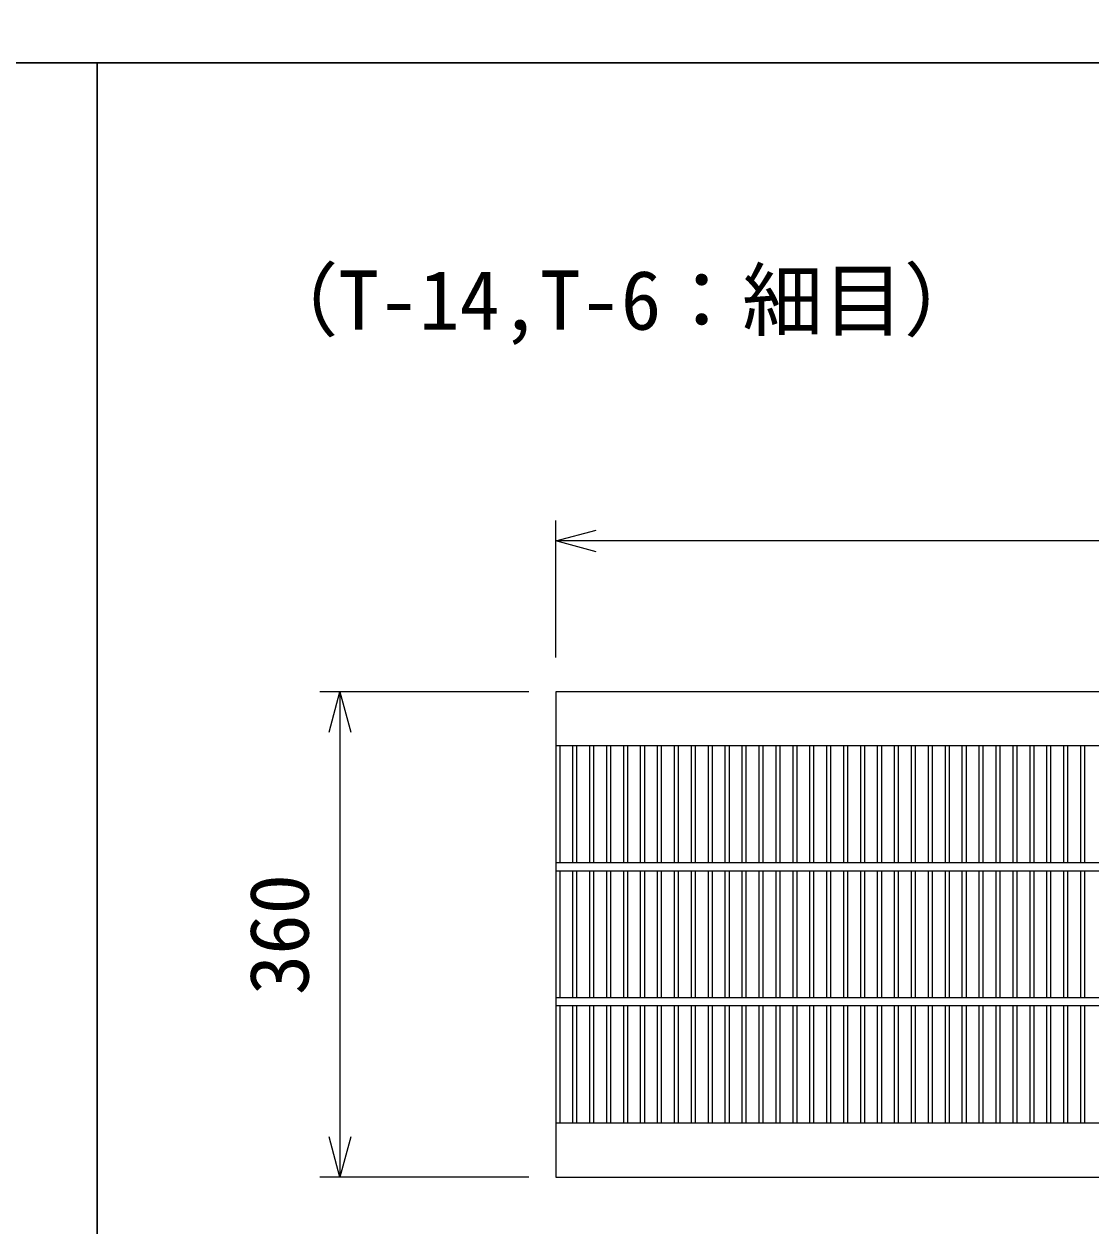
# Model space of a CAD drawing. Units: millimetres, scale not verified. Extents: x -25200 to 25200, y -8910 to 8910.
# Drawn here: x -15671 to -14879, y -2641 to -1750 of the extents above; entities that cross this region are included whole.
import ezdxf
from ezdxf.enums import TextEntityAlignment as Align

# ---------------------------------------------------------------- set-up
doc = ezdxf.new("R2010")
doc.units = ezdxf.units.MM
doc.header["$LTSCALE"] = 30
for name, color, linetype, lineweight in [('0-0_DIM', 7, 'Continuous', 25), ('0-2_HATCH', 6, 'Continuous', 25), ('0-6_TXT', 7, 'Continuous', 25)]:
    doc.layers.add(name, color=color, linetype=linetype, lineweight=lineweight)
doc.styles.add('ＭＳ ゴシック', font='')
doc.styles.get('ＭＳ ゴシック').set_extended_font_data('MS Gothic')

msp = doc.modelspace()

# ---------------------------------------------------------------- linework, layer by layer
at = {"layer": '0-0_DIM'}
for p, q in [((-15276.52, -2219.78), (-15276.52, -2118.19)), ((-14281.52, -2133.19), (-15276.52, -2133.19)), ((-15296.52, -2245.01), (-15451.52, -2245.01)), ((-15436.52, -2245.01), (-15436.52, -2605.01)), ((-15296.52, -2605.01), (-15451.52, -2605.01))]:
    msp.add_line(p, q, dxfattribs=at)
for points in [[(-15246.52, -2141.23), (-15276.52, -2133.19), (-15246.52, -2125.16)], [(-15444.56, -2275.01), (-15436.52, -2245.01), (-15428.48, -2275.01)], [(-15428.48, -2575.01), (-15436.52, -2605.01), (-15444.56, -2575.01)]]:
    msp.add_lwpolyline(points, dxfattribs=at)
at = {"layer": '0-2_HATCH'}
for p, q in [((-15276.52, -2285.01), (-14281.52, -2285.01)), ((-15273.52, -2285.01), (-15273.52, -2372.01)), ((-15263.96, -2285.01), (-15263.96, -2372.01)), ((-15260.96, -2285.01), (-15260.96, -2372.01)), ((-15251.41, -2285.01), (-15251.41, -2372.01)), ((-15248.41, -2285.01), (-15248.41, -2372.01)), ((-15238.85, -2285.01), (-15238.85, -2372.01)), ((-15235.85, -2285.01), (-15235.85, -2372.01)), ((-15226.29, -2285.01), (-15226.29, -2372.01)), ((-15223.29, -2285.01), (-15223.29, -2372.01)), ((-15213.73, -2285.01), (-15213.73, -2372.01)), ((-15210.73, -2285.01), (-15210.73, -2372.01)), ((-15201.18, -2285.01), (-15201.18, -2372.01)), ((-15198.18, -2285.01), (-15198.18, -2372.01)), ((-15188.62, -2285.01), (-15188.62, -2372.01)), ((-15185.62, -2285.01), (-15185.62, -2372.01)), ((-15176.06, -2285.01), (-15176.06, -2372.01)), ((-15173.06, -2285.01), (-15173.06, -2372.01)), ((-15163.51, -2285.01), (-15163.51, -2372.01)), ((-15160.51, -2285.01), (-15160.51, -2372.01)), ((-15150.95, -2285.01), (-15150.95, -2372.01)), ((-15147.95, -2285.01), (-15147.95, -2372.01)), ((-15138.39, -2285.01), (-15138.39, -2372.01)), ((-15135.39, -2285.01), (-15135.39, -2372.01)), ((-15125.84, -2285.01), (-15125.84, -2372.01)), ((-15122.84, -2285.01), (-15122.84, -2372.01)), ((-15113.28, -2285.01), (-15113.28, -2372.01)), ((-15110.28, -2285.01), (-15110.28, -2372.01)), ((-15100.72, -2285.01), (-15100.72, -2372.01)), ((-15097.72, -2285.01), (-15097.72, -2372.01)), ((-15088.17, -2285.01), (-15088.17, -2372.01)), ((-15085.17, -2285.01), (-15085.17, -2372.01)), ((-15075.61, -2285.01), (-15075.61, -2372.01)), ((-15072.61, -2285.01), (-15072.61, -2372.01)), ((-15063.05, -2285.01), (-15063.05, -2372.01)), ((-15060.05, -2285.01), (-15060.05, -2372.01)), ((-15050.49, -2285.01), (-15050.49, -2372.01)), ((-15047.49, -2285.01), (-15047.49, -2372.01)), ((-15037.94, -2285.01), (-15037.94, -2372.01)), ((-15034.94, -2285.01), (-15034.94, -2372.01)), ((-15025.38, -2285.01), (-15025.38, -2372.01)), ((-15022.38, -2285.01), (-15022.38, -2372.01)), ((-15012.82, -2285.01), (-15012.82, -2372.01)), ((-15009.82, -2285.01), (-15009.82, -2372.01)), ((-15000.27, -2285.01), (-15000.27, -2372.01)), ((-14997.27, -2285.01), (-14997.27, -2372.01)), ((-14987.71, -2285.01), (-14987.71, -2372.01)), ((-14984.71, -2285.01), (-14984.71, -2372.01)), ((-14975.15, -2285.01), (-14975.15, -2372.01)), ((-14972.15, -2285.01), (-14972.15, -2372.01)), ((-14962.6, -2285.01), (-14962.6, -2372.01)), ((-14959.6, -2285.01), (-14959.6, -2372.01)), ((-14950.04, -2285.01), (-14950.04, -2372.01)), ((-14947.04, -2285.01), (-14947.04, -2372.01)), ((-14937.48, -2285.01), (-14937.48, -2372.01)), ((-14934.48, -2285.01), (-14934.48, -2372.01)), ((-14924.92, -2285.01), (-14924.92, -2372.01)), ((-14921.92, -2285.01), (-14921.92, -2372.01)), ((-14912.37, -2285.01), (-14912.37, -2372.01)), ((-14909.37, -2285.01), (-14909.37, -2372.01)), ((-14899.81, -2285.01), (-14899.81, -2372.01)), ((-14896.81, -2285.01), (-14896.81, -2372.01)), ((-14887.25, -2285.01), (-14887.25, -2372.01)), ((-14884.25, -2285.01), (-14884.25, -2372.01)), ((-14281.52, -2372.01), (-15276.52, -2372.01)), ((-14281.52, -2378.01), (-15276.52, -2378.01)), ((-15273.52, -2378.01), (-15273.52, -2472.01)), ((-15263.96, -2378.01), (-15263.96, -2472.01)), ((-15260.96, -2378.01), (-15260.96, -2472.01)), ((-15251.41, -2378.01), (-15251.41, -2472.01)), ((-15248.41, -2378.01), (-15248.41, -2472.01)), ((-15238.85, -2378.01), (-15238.85, -2472.01)), ((-15235.85, -2378.01), (-15235.85, -2472.01)), ((-15226.29, -2378.01), (-15226.29, -2472.01)), ((-15223.29, -2378.01), (-15223.29, -2472.01)), ((-15213.73, -2378.01), (-15213.73, -2472.01)), ((-15210.73, -2378.01), (-15210.73, -2472.01)), ((-15201.18, -2378.01), (-15201.18, -2472.01)), ((-15198.18, -2378.01), (-15198.18, -2472.01)), ((-15188.62, -2378.01), (-15188.62, -2472.01)), ((-15185.62, -2378.01), (-15185.62, -2472.01)), ((-15176.06, -2378.01), (-15176.06, -2472.01)), ((-15173.06, -2378.01), (-15173.06, -2472.01)), ((-15163.51, -2378.01), (-15163.51, -2472.01)), ((-15160.51, -2378.01), (-15160.51, -2472.01)), ((-15150.95, -2378.01), (-15150.95, -2472.01)), ((-15147.95, -2378.01), (-15147.95, -2472.01)), ((-15138.39, -2378.01), (-15138.39, -2472.01)), ((-15135.39, -2378.01), (-15135.39, -2472.01)), ((-15125.84, -2378.01), (-15125.84, -2472.01)), ((-15122.84, -2378.01), (-15122.84, -2472.01)), ((-15113.28, -2378.01), (-15113.28, -2472.01)), ((-15110.28, -2378.01), (-15110.28, -2472.01)), ((-15100.72, -2378.01), (-15100.72, -2472.01)), ((-15097.72, -2378.01), (-15097.72, -2472.01)), ((-15088.17, -2378.01), (-15088.17, -2472.01)), ((-15085.17, -2378.01), (-15085.17, -2472.01)), ((-15075.61, -2378.01), (-15075.61, -2472.01)), ((-15072.61, -2378.01), (-15072.61, -2472.01)), ((-15063.05, -2378.01), (-15063.05, -2472.01)), ((-15060.05, -2378.01), (-15060.05, -2472.01)), ((-15050.49, -2378.01), (-15050.49, -2472.01)), ((-15047.49, -2378.01), (-15047.49, -2472.01)), ((-15037.94, -2378.01), (-15037.94, -2472.01)), ((-15034.94, -2378.01), (-15034.94, -2472.01)), ((-15025.38, -2378.01), (-15025.38, -2472.01)), ((-15022.38, -2378.01), (-15022.38, -2472.01)), ((-15012.82, -2378.01), (-15012.82, -2472.01)), ((-15009.82, -2378.01), (-15009.82, -2472.01)), ((-15000.27, -2378.01), (-15000.27, -2472.01)), ((-14997.27, -2378.01), (-14997.27, -2472.01)), ((-14987.71, -2378.01), (-14987.71, -2472.01)), ((-14984.71, -2378.01), (-14984.71, -2472.01)), ((-14975.15, -2378.01), (-14975.15, -2472.01)), ((-14972.15, -2378.01), (-14972.15, -2472.01)), ((-14962.6, -2378.01), (-14962.6, -2472.01)), ((-14959.6, -2378.01), (-14959.6, -2472.01)), ((-14950.04, -2378.01), (-14950.04, -2472.01)), ((-14947.04, -2378.01), (-14947.04, -2472.01)), ((-14937.48, -2378.01), (-14937.48, -2472.01)), ((-14934.48, -2378.01), (-14934.48, -2472.01)), ((-14924.92, -2378.01), (-14924.92, -2472.01)), ((-14921.92, -2378.01), (-14921.92, -2472.01)), ((-14912.37, -2378.01), (-14912.37, -2472.01)), ((-14909.37, -2378.01), (-14909.37, -2472.01)), ((-14899.81, -2378.01), (-14899.81, -2472.01)), ((-14896.81, -2378.01), (-14896.81, -2472.01)), ((-14887.25, -2378.01), (-14887.25, -2472.01)), ((-14884.25, -2378.01), (-14884.25, -2472.01)), ((-14281.52, -2472.01), (-15276.52, -2472.01)), ((-14281.52, -2478.01), (-15276.52, -2478.01)), ((-15273.52, -2478.01), (-15273.52, -2565.01)), ((-15263.96, -2478.01), (-15263.96, -2565.01)), ((-15260.96, -2478.01), (-15260.96, -2565.01)), ((-15251.41, -2478.01), (-15251.41, -2565.01)), ((-15248.41, -2478.01), (-15248.41, -2565.01)), ((-15238.85, -2478.01), (-15238.85, -2565.01)), ((-15235.85, -2478.01), (-15235.85, -2565.01)), ((-15226.29, -2478.01), (-15226.29, -2565.01)), ((-15223.29, -2478.01), (-15223.29, -2565.01)), ((-15213.73, -2478.01), (-15213.73, -2565.01)), ((-15210.73, -2478.01), (-15210.73, -2565.01)), ((-15201.18, -2478.01), (-15201.18, -2565.01)), ((-15198.18, -2478.01), (-15198.18, -2565.01)), ((-15188.62, -2478.01), (-15188.62, -2565.01)), ((-15185.62, -2478.01), (-15185.62, -2565.01)), ((-15176.06, -2478.01), (-15176.06, -2565.01)), ((-15173.06, -2478.01), (-15173.06, -2565.01)), ((-15163.51, -2478.01), (-15163.51, -2565.01)), ((-15160.51, -2478.01), (-15160.51, -2565.01)), ((-15150.95, -2478.01), (-15150.95, -2565.01)), ((-15147.95, -2478.01), (-15147.95, -2565.01)), ((-15138.39, -2478.01), (-15138.39, -2565.01)), ((-15135.39, -2478.01), (-15135.39, -2565.01)), ((-15125.84, -2478.01), (-15125.84, -2565.01)), ((-15122.84, -2478.01), (-15122.84, -2565.01)), ((-15113.28, -2478.01), (-15113.28, -2565.01)), ((-15110.28, -2478.01), (-15110.28, -2565.01)), ((-15100.72, -2478.01), (-15100.72, -2565.01)), ((-15097.72, -2478.01), (-15097.72, -2565.01)), ((-15088.17, -2478.01), (-15088.17, -2565.01)), ((-15085.17, -2478.01), (-15085.17, -2565.01)), ((-15075.61, -2478.01), (-15075.61, -2565.01)), ((-15072.61, -2478.01), (-15072.61, -2565.01)), ((-15063.05, -2478.01), (-15063.05, -2565.01)), ((-15060.05, -2478.01), (-15060.05, -2565.01)), ((-15050.49, -2478.01), (-15050.49, -2565.01)), ((-15047.49, -2478.01), (-15047.49, -2565.01)), ((-15037.94, -2478.01), (-15037.94, -2565.01)), ((-15034.94, -2478.01), (-15034.94, -2565.01)), ((-15025.38, -2478.01), (-15025.38, -2565.01)), ((-15022.38, -2478.01), (-15022.38, -2565.01)), ((-15012.82, -2478.01), (-15012.82, -2565.01)), ((-15009.82, -2478.01), (-15009.82, -2565.01)), ((-15000.27, -2478.01), (-15000.27, -2565.01)), ((-14997.27, -2478.01), (-14997.27, -2565.01)), ((-14987.71, -2478.01), (-14987.71, -2565.01)), ((-14984.71, -2478.01), (-14984.71, -2565.01)), ((-14975.15, -2478.01), (-14975.15, -2565.01)), ((-14972.15, -2478.01), (-14972.15, -2565.01)), ((-14962.6, -2478.01), (-14962.6, -2565.01)), ((-14959.6, -2478.01), (-14959.6, -2565.01)), ((-14950.04, -2478.01), (-14950.04, -2565.01)), ((-14947.04, -2478.01), (-14947.04, -2565.01)), ((-14937.48, -2478.01), (-14937.48, -2565.01)), ((-14934.48, -2478.01), (-14934.48, -2565.01)), ((-14924.92, -2478.01), (-14924.92, -2565.01)), ((-14921.92, -2478.01), (-14921.92, -2565.01)), ((-14912.37, -2478.01), (-14912.37, -2565.01)), ((-14909.37, -2478.01), (-14909.37, -2565.01)), ((-14899.81, -2478.01), (-14899.81, -2565.01)), ((-14896.81, -2478.01), (-14896.81, -2565.01)), ((-14887.25, -2478.01), (-14887.25, -2565.01)), ((-14884.25, -2478.01), (-14884.25, -2565.01)), ((-14281.52, -2565.01), (-15276.52, -2565.01))]:
    msp.add_line(p, q, dxfattribs=at)
msp.add_lwpolyline([(-15276.52, -2245.01), (-15276.52, -2605.01), (-14281.52, -2605.01), (-14281.52, -2245.01)], close=True, dxfattribs=at)
at = {"layer": '0-6_TXT'}
for points in [[(-17716.68, -1778.68), (-13516.68, -1778.68), (-13516.68, -1618.68), (-17716.68, -1618.68)], [(-17716.68, -7188.51), (-15616.68, -7188.51), (-15616.68, -1778.68), (-17716.68, -1778.68)], [(-15616.68, -7188.51), (-13516.68, -7188.51), (-13516.68, -1778.68), (-15616.68, -1778.68)]]:
    msp.add_lwpolyline(points, close=True, dxfattribs=at)

# ---------------------------------------------------------------- texts
at = {"layer": '0-0_DIM', "style": 'ＭＳ ゴシック'}
msp.add_text('（T-14,T-6：細目）', height=43.99, dxfattribs=at).set_placement((-15497.66, -1989.82), align=Align.BOTTOM_LEFT)
msp.add_text('360', height=43.99, rotation=90, dxfattribs=at).set_placement((-15446.52, -2470.01), align=Align.BOTTOM_LEFT)

doc.saveas('drawing.dxf')
